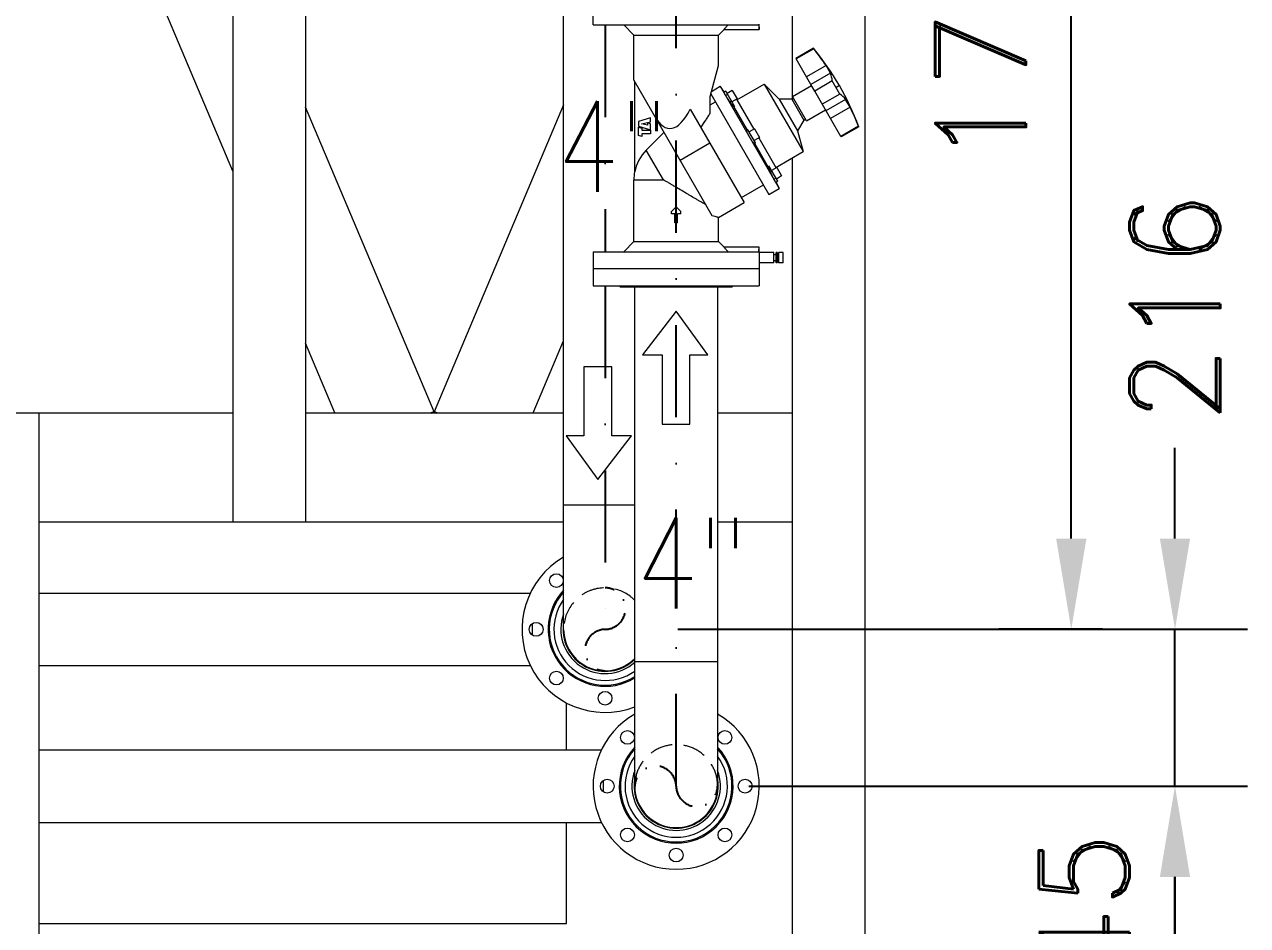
# Model space of a CAD drawing. Header units: millimetres. Extents: x -312439 to 477422, y -331570 to 212570.
# Drawn here: x 350501 to 352187, y 192862 to 194103 of the extents above; entities that cross this region are included whole.
import ezdxf

# ---------------------------------------------------------------- set-up
doc = ezdxf.new("R2010")
doc.units = ezdxf.units.MM
doc.linetypes.add('DASHDOT', pattern=[25.4, 12.7, -6.35, 0, -6.35])
doc.linetypes.add('HIDDEN', pattern=[9.525, 6.35, -3.175])
doc.layers.add('ARCONDTEXTO', color=4, linetype='Continuous')
doc.styles.add('ROMAND', font='ROMAND.SHX')
doc.styles.add('ROMANS', font='romans.shx', dxfattribs={"height": 187.5})
doc.dimstyles.new('1-50 (MILIMETRO)', dxfattribs={"dimscale": 0, "dimtxt": 125, "dimasz": 125, "dimexe": 100, "dimexo": 100, "dimgap": 50, "dimtad": 0, "dimdec": 0, "dimzin": 0, "dimdsep": 46, "dimtxsty": 'ROMAND', "dimcen": -390, "dimclrd": 1, "dimclre": 1, "dimclrt": 3, "dimadec": 0, "dimazin": 0, "dimtfac": 1, "dimtdec": 0, "dimtix": 1, "dimtmove": 2, "dimatfit": 2, "dimfxl": 1, "dimtvp": 1, "dimtolj": 1, "dimtzin": 0, "dimarcsym": 0})

# ---------------------------------------------------------------- blocks, each defined once
blk = doc.blocks.new('*D45')
at = {"color": 1, "lineweight": -2, "transparency": 16777216}
for p, q in [((351499.8, 193053.8), (352187.2, 193053.8)), ((352087.2, 192733.8), (352087.2, 192928.8)), ((351909.8, 192608.8), (352187.2, 192608.8))]:
    blk.add_line(p, q, dxfattribs=at)
at = {"color": 1, "transparency": 16777216}
for points in [[(352066.4, 192928.8), (352108, 192928.8), (352087.2, 193053.8)], [(352066.4, 192733.8), (352108, 192733.8), (352087.2, 192608.8)]]:
    blk.add_solid(points, dxfattribs=at)
at = {"layer": 'Defpoints', "color": 0, "transparency": 16777216}
for p in [(351399.8, 193053.8), (352087.2, 193053.8), (351809.8, 192608.8)]:
    blk.add_point(p, dxfattribs=at)
at = {"color": 3, "transparency": 16777216, "insert": (351962.2, 192831.3), "char_height": 125, "attachment_point": 5, "rotation": 90, "style": 'ROMAND'}
blk.add_mtext('\\A1;445', dxfattribs=at)
blk = doc.blocks.new('*D46')
at = {"color": 1, "lineweight": -2, "transparency": 16777216}
for p, q in [((352087.2, 193394.8), (352087.2, 193519.8)), ((351401.8, 193269.8), (352187.2, 193269.8)), ((352087.2, 193053.8), (352087.2, 193269.8)), ((351909.8, 193053.8), (352187.2, 193053.8)), ((352087.2, 192928.8), (352087.2, 192803.8))]:
    blk.add_line(p, q, dxfattribs=at)
at = {"color": 1, "transparency": 16777216}
for points in [[(352066.4, 193394.8), (352108, 193394.8), (352087.2, 193269.8)], [(352066.4, 192928.8), (352108, 192928.8), (352087.2, 193053.8)]]:
    blk.add_solid(points, dxfattribs=at)
at = {"layer": 'Defpoints', "color": 0, "transparency": 16777216}
for p in [(351301.8, 193269.8), (352087.2, 193269.8), (351809.8, 193053.8)]:
    blk.add_point(p, dxfattribs=at)
at = {"color": 3, "transparency": 16777216, "insert": (352087.2, 193712.6), "char_height": 125, "attachment_point": 5, "rotation": 90, "style": 'ROMAND'}
blk.add_mtext('\\A1;216', dxfattribs=at)
blk = doc.blocks.new('*D47')
at = {"color": 1, "lineweight": -2, "transparency": 16777216}
for p, q in [((351846.8, 194975.4), (351844.3, 194975.4)), ((351944.3, 193394.8), (351944.3, 194850.4)), ((351987.2, 193269.8), (351844.3, 193269.8))]:
    blk.add_line(p, q, dxfattribs=at)
at = {"color": 1, "transparency": 16777216}
for points in [[(351923.4, 194850.4), (351965.1, 194850.4), (351944.3, 194975.4)], [(351923.4, 193394.8), (351965.1, 193394.8), (351944.3, 193269.8)]]:
    blk.add_solid(points, dxfattribs=at)
at = {"layer": 'Defpoints', "color": 0, "transparency": 16777216}
for p in [(351944.3, 194975.4), (351946.8, 194975.4), (352087.2, 193269.8)]:
    blk.add_point(p, dxfattribs=at)
at = {"color": 3, "transparency": 16777216, "insert": (351819.3, 194122.6), "char_height": 125, "attachment_point": 5, "rotation": 90, "style": 'ROMAND'}
blk.add_mtext('\\A1;1706', dxfattribs=at)

msp = doc.modelspace()

# ---------------------------------------------------------------- linework, layer by layer
at = {"color": 3, "linetype": 'Continuous', "lineweight": 0, "extrusion": (0, 1, 0)}
for p, q in [((350788.778, 194804.689, 0), (350788.778, 193417.94, 0)), ((350888.778, 194804.689, 0), (350888.778, 193417.94, 0)), ((350788.778, 193900.758, 0), (350481.508, 194628.09, 0)), ((351559.752, 194438.104, 0), (351559.752, 194000.546, 0)), ((351659.752, 194438.104, 0), (351659.752, 192708.782, 0)), ((351244.602, 193992.245, 0), (351066.025, 193569.539, 0)), ((351066.025, 193569.539, 0), (350888.778, 193989.097, 0)), ((351559.752, 193919.295, 0), (351559.752, 192708.782, 0)), ((350929.38, 193567.94, 0), (350888.778, 193664.05, 0)), ((351202.669, 193567.94, 0), (351244.602, 193667.198, 0)), ((350146.707, 193567.94, 0), (350788.778, 193567.94, 0)), ((350421.49, 193568.147, 0), (350521.49, 193568.147, 0)), ((350521.49, 193568.147, 0), (350521.49, 192708.782, 0)), ((350888.778, 193567.94, 0), (351244.602, 193567.94, 0)), ((351456.902, 193567.94, 0), (351559.752, 193567.94, 0)), ((350521.49, 193417.94, 0), (351244.602, 193417.94, 0)), ((351456.902, 193417.94, 0), (351559.752, 193417.94, 0)), ((350521.49, 193319.782, 0), (351198.746, 193319.782, 0)), ((350521.49, 193219.782, 0), (351198.746, 193219.782, 0)), ((351248.588, 193103.782, 0), (351248.588, 193168.372, 0)), ((350521.49, 193103.782, 0), (351296.746, 193103.782, 0)), ((350521.49, 193003.782, 0), (351296.746, 193003.782, 0)), ((351248.588, 192864.75, 0), (351248.588, 193003.782, 0)), ((350521.49, 192864.75, 0), (351248.588, 192864.75, 0))]:
    msp.add_line(p, q, dxfattribs=at)
at = {"color": 6, "linetype": 'DASHDOT', "ltscale": 10}
msp.add_line((351399.752, 193053.782, 0), (351399.752, 194711.755, 0), dxfattribs=at)
at = {"color": 5, "linetype": 'Continuous', "lineweight": 0, "extrusion": (0, 1, 0)}
for p, q in [((351244.602, 193269.782, 0), (351244.602, 194403.577, 0)), ((351285.252, 194102.533, 0), (351285.252, 194149.546, 0)), ((351285.252, 194102.533, 0), (351513.61, 194102.533, 0)), ((351341.461, 194088.481, 0), (351327.409, 194102.533, 0)), ((351458.043, 194088.481, 0), (351465.641, 194096.08, 0)), ((351465.641, 194096.08, 0), (351514.252, 194096.08, 0)), ((351514.252, 194096.08, 0), (351514.252, 194103.522, 0)), ((351341.461, 194026.334, 0), (351341.461, 194088.481, 0)), ((351341.461, 194088.481, 0), (351458.043, 194088.481, 0)), ((351458.043, 194046.39, 0), (351458.043, 194088.481, 0)), ((351588.898, 194070.259, 0), (351564.591, 194056.225, 0)), ((351589.335, 194069.502, 0), (351565.027, 194055.468, 0)), ((351589.335, 194069.502, 0), (351588.898, 194070.259, 0)), ((351446.593, 194003.658, 0), (351458.043, 194046.39, 0)), ((351565.027, 194055.468, 0), (351564.591, 194056.225, 0)), ((351585.417, 194020.152, 0), (351565.027, 194055.468, 0)), ((351606.384, 194046.378, 0), (351579.303, 194030.743, 0)), ((351612.499, 194035.787, 0), (351606.384, 194046.378, 0)), ((351341.461, 194026.334, 0), (351449.046, 193839.991, 0)), ((351612.499, 194035.787, 0), (351585.417, 194020.152, 0)), ((351614.921, 194025.186, 0), (351590.613, 194011.152, 0)), ((351625.33, 194007.157, 0), (351614.921, 194025.186, 0)), ((351342.502, 194024.531, 0), (351342.502, 193899.283, 0)), ((351448.519, 194010.846, 0), (351460.57, 194017.803, 0)), ((351460.57, 194017.803, 0), (351541.761, 193877.177, 0)), ((351466.03, 194010.006, 0), (351460.57, 194017.803, 0)), ((351468.016, 194011.152, 0), (351465.404, 194009.644, 0)), ((351480.447, 193989.621, 0), (351468.016, 194011.152, 0)), ((351477.049, 194012.161, 0), (351469.837, 194007.997, 0)), ((351477.049, 194012.161, 0), (351483.815, 194000.442, 0)), ((351483.324, 193999.21, 0), (351520.901, 194020.905, 0)), ((351541.704, 194000.102, 0), (351520.901, 194020.905, 0)), ((351520.901, 194020.905, 0), (351574.612, 193927.875, 0)), ((351560.047, 194003.721, 0), (351586.189, 194018.815, 0)), ((351590.613, 194011.152, 0), (351585.417, 194020.152, 0)), ((351612.333, 193973.533, 0), (351590.613, 194011.152, 0)), ((351624.664, 194018.792, 0), (351620.125, 194016.172, 0)), ((351446.593, 193980.946, 0), (351446.593, 194003.658, 0)), ((351446.593, 193992.306, 0), (351453.964, 193996.561, 0)), ((351447.63, 194007.531, 0), (351527.608, 193869.005, 0)), ((351470.618, 194006.645, 0), (351468.645, 194005.506, 0)), ((351475.822, 193997.63, 0), (351473.849, 193996.491, 0)), ((351483.815, 194000.442, 0), (351476.603, 193996.278, 0)), ((351483.324, 193999.21, 0), (351482.201, 193999.51, 0)), ((351483.324, 193999.21, 0), (351506.797, 193958.554, 0)), ((351541.704, 194000.102, 0), (351566.998, 193956.292, 0)), ((351558.983, 194000.102, 0), (351541.704, 194000.102, 0)), ((351558.983, 194000.102, 0), (351561.348, 194001.468, 0)), ((351558.983, 194000.102, 0), (351575.638, 193971.256, 0)), ((351579.304, 193970.368, 0), (351560.047, 194003.721, 0)), ((351625.33, 194007.157, 0), (351601.022, 193993.123, 0)), ((351633.299, 193999.759, 0), (351606.218, 193984.124, 0)), ((351639.414, 193989.168, 0), (351633.299, 193999.759, 0)), ((351364.361, 193974.293, 0), (351347.706, 193969.354, 0)), ((351364.361, 193969.036, 0), (351364.361, 193974.293, 0)), ((351419.236, 193986.554, 0), (351493.586, 193857.776, 0)), ((351478.507, 193990.009, 0), (351497.378, 193957.323, 0)), ((351579.304, 193970.368, 0), (351605.446, 193985.461, 0)), ((351639.414, 193989.168, 0), (351612.333, 193973.533, 0)), ((351347.706, 193969.354, 0), (351347.706, 193962.726, 0)), ((351347.706, 193962.726, 0), (351364.361, 193957.787, 0)), ((351347.706, 193950.008, 0), (351347.706, 193961.339, 0)), ((351347.706, 193961.339, 0), (351352.305, 193959.969, 0)), ((351351.834, 193966.043, 0), (351364.361, 193969.036, 0)), ((351360.063, 193964.096, 0), (351351.834, 193966.043, 0)), ((351352.305, 193959.969, 0), (351352.305, 193957.277, 0)), ((351352.305, 193957.277, 0), (351364.361, 193957.277, 0)), ((351360.063, 193967.347, 0), (351360.063, 193964.096, 0)), ((351364.361, 193966.043, 0), (351360.063, 193967.347, 0)), ((351364.361, 193957.787, 0), (351364.361, 193966.043, 0)), ((351364.361, 193957.277, 0), (351364.361, 193952.316, 0)), ((351498.665, 193958.066, 0), (351496.692, 193956.927, 0)), ((351509.074, 193940.037, 0), (351498.665, 193958.066, 0)), ((351507.698, 193959.074, 0), (351500.487, 193954.911, 0)), ((351507.698, 193959.074, 0), (351514.464, 193947.356, 0)), ((351575.638, 193971.256, 0), (351566.998, 193956.292, 0)), ((351575.638, 193971.256, 0), (351578.003, 193972.621, 0)), ((351626.608, 193948.807, 0), (351612.333, 193973.533, 0)), ((351650.916, 193962.841, 0), (351626.608, 193948.807, 0)), ((351651.353, 193962.084, 0), (351627.045, 193948.051, 0)), ((351651.353, 193962.084, 0), (351650.916, 193962.841, 0)), ((351352.305, 193948.659, 0), (351347.706, 193950.008, 0)), ((351352.305, 193952.316, 0), (351352.305, 193948.659, 0)), ((351364.361, 193952.316, 0), (351352.305, 193952.316, 0)), ((351514.464, 193947.356, 0), (351507.253, 193943.192, 0)), ((351513.563, 193946.835, 0), (351537.035, 193906.18, 0)), ((351566.998, 193956.292, 0), (351574.612, 193927.875, 0)), ((351627.045, 193948.051, 0), (351626.608, 193948.807, 0)), ((351382.331, 193888.939, 0), (351358.593, 193930.055, 0)), ((351405.041, 193916.209, 0), (351446.147, 193939.942, 0)), ((351509.074, 193940.037, 0), (351507.101, 193938.898, 0)), ((351507.787, 193939.294, 0), (351526.658, 193906.608, 0)), ((351537.035, 193906.18, 0), (351574.612, 193927.875, 0)), ((351539.724, 193886.95, 0), (351527.293, 193908.482, 0)), ((351531.917, 193900.472, 0), (351529.943, 193899.333, 0)), ((351538.348, 193905.988, 0), (351531.136, 193901.824, 0)), ((351537.121, 193891.458, 0), (351535.148, 193890.318, 0)), ((351537.035, 193906.18, 0), (351536.734, 193905.057, 0)), ((351545.114, 193894.269, 0), (351537.902, 193890.106, 0)), ((351538.348, 193905.988, 0), (351545.114, 193894.269, 0)), ((351341.461, 193803.897, 0), (351341.461, 193888.939, 0)), ((351341.461, 193888.939, 0), (351382.331, 193888.939, 0)), ((351489.682, 193864.537, 0), (351520.061, 193882.077, 0)), ((351527.608, 193869.005, 0), (351541.761, 193877.177, 0)), ((351539.724, 193886.95, 0), (351537.112, 193885.443, 0)), ((351537.738, 193885.804, 0), (351541.761, 193877.177, 0)), ((351458.043, 193837.256, 0), (351493.586, 193857.776, 0)), ((351393.248, 193845.342, 0), (351399.753, 193851.844, 0)), ((351393.248, 193842.053, 0), (351393.248, 193845.342, 0)), ((351397.805, 193842.053, 0), (351393.248, 193842.053, 0)), ((351397.805, 193829.607, 0), (351397.805, 193842.053, 0)), ((351399.753, 193851.844, 0), (351406.259, 193845.342, 0)), ((351406.259, 193842.053, 0), (351401.698, 193842.053, 0)), ((351401.698, 193829.607, 0), (351401.698, 193842.053, 0)), ((351406.259, 193842.053, 0), (351406.259, 193845.342, 0)), ((351401.698, 193829.607, 0), (351397.805, 193829.607, 0)), ((351458.043, 193803.897, 0), (351458.043, 193837.256, 0)), ((351285.252, 193789.844, 0), (351513.61, 193789.844, 0)), ((351285.252, 193789.844, 0), (351285.252, 193742.832, 0)), ((351341.461, 193803.897, 0), (351327.409, 193789.844, 0)), ((351341.461, 193803.897, 0), (351458.043, 193803.897, 0)), ((351458.043, 193803.897, 0), (351465.641, 193796.298, 0)), ((351514.252, 193796.298, 0), (351465.641, 193796.298, 0)), ((351514.252, 193788.855, 0), (351514.252, 193796.298, 0)), ((351534.549, 193788.855, 0), (351514.252, 193788.855, 0)), ((351534.549, 193774.595, 0), (351534.549, 193788.855, 0)), ((351537.672, 193774.699, 0), (351537.672, 193788.751, 0)), ((351538.713, 193788.751, 0), (351537.672, 193788.751, 0)), ((351538.713, 193774.699, 0), (351538.713, 193788.751, 0)), ((351540.274, 193787.971, 0), (351541.211, 193788.908, 0)), ((351541.211, 193774.543, 0), (351541.211, 193788.908, 0)), ((351547.04, 193788.908, 0), (351541.211, 193788.908, 0)), ((351547.04, 193774.543, 0), (351547.04, 193788.908, 0)), ((351534.549, 193774.595, 0), (351514.252, 193774.595, 0)), ((351514.252, 193774.595, 0), (351514.252, 193742.832, 0)), ((351537.672, 193785.889, 0), (351534.549, 193785.889, 0)), ((351537.672, 193777.562, 0), (351534.549, 193777.562, 0)), ((351538.713, 193774.699, 0), (351537.672, 193774.699, 0)), ((351540.274, 193787.971, 0), (351538.713, 193787.971, 0)), ((351540.274, 193775.48, 0), (351538.713, 193775.48, 0)), ((351540.274, 193775.48, 0), (351540.274, 193787.971, 0)), ((351540.274, 193775.48, 0), (351541.211, 193774.543, 0)), ((351547.04, 193774.543, 0), (351541.211, 193774.543, 0)), ((351285.252, 193766.632, 0), (351514.252, 193766.632, 0)), ((351285.252, 193742.832, 0), (351514.252, 193742.832, 0)), ((351322.852, 193741.232, 0), (351321.252, 193742.832, 0)), ((351476.652, 193741.232, 0), (351322.852, 193741.232, 0)), ((351342.602, 193053.782, 0), (351342.602, 193741.232, 0)), ((351456.902, 193741.232, 0), (351456.902, 193053.782, 0)), ((351476.652, 193741.232, 0), (351478.252, 193742.832, 0)), ((351244.602, 193441.232, 0), (351342.602, 193441.232, 0)), ((351201.752, 193261.704, 0), (351201.752, 193277.86, 0)), ((351456.902, 193225.232, 0), (351342.602, 193225.232, 0)), ((351299.752, 193045.704, 0), (351299.752, 193061.86, 0))]:
    msp.add_line(p, q, dxfattribs=at)
at = {"color": 6, "linetype": 'DASHDOT', "ltscale": 10, "extrusion": (0, 1, 0)}
for p, q in [((351301.749, 194102.533, 0), (351301.75, 193789.844, 0)), ((351301.75, 193742.832, 0), (351301.752, 193269.782, 0))]:
    msp.add_line(p, q, dxfattribs=at)
at = {"color": 4, "linetype": 'Continuous', "lineweight": 0}
for p, q in [((351399.572, 193708.036, 0), (351353.272, 193647.958, 0)), ((351443.426, 193647.958, 0), (351399.572, 193708.036, 0)), ((351353.272, 193647.958, 0), (351380.394, 193647.958, 0)), ((351380.394, 193647.958, 0), (351380.394, 193552.638, 0)), ((351418.749, 193552.638, 0), (351418.749, 193647.958, 0)), ((351418.749, 193647.958, 0), (351443.426, 193647.958, 0)), ((351380.394, 193552.638, 0), (351418.749, 193552.638, 0))]:
    msp.add_line(p, q, dxfattribs=at)
at = {"color": 1, "linetype": 'Continuous', "lineweight": 0}
for p, q in [((351272.663, 193631.474, 0), (351272.663, 193536.155, 0)), ((351311.018, 193631.474, 0), (351272.663, 193631.474, 0)), ((351311.018, 193536.155, 0), (351311.018, 193631.474, 0)), ((351247.986, 193536.155, 0), (351291.841, 193476.077, 0)), ((351272.663, 193536.155, 0), (351247.986, 193536.155, 0)), ((351291.841, 193476.077, 0), (351338.141, 193536.155, 0)), ((351338.141, 193536.155, 0), (351311.018, 193536.155, 0))]:
    msp.add_line(p, q, dxfattribs=at)
at = {"color": 1, "linetype": 'Continuous', "extrusion": (0, 1, 0)}
for p, q in [((351062.241, 193567.94, 0), (351066.025, 193569.539, 0)), ((351066.025, 193569.539, 0), (351069.808, 193567.94, 0)), ((351066.025, 193568.453, 0), (351064.811, 193567.94, 0)), ((351067.239, 193567.94, 0), (351066.025, 193568.453, 0))]:
    msp.add_line(p, q, dxfattribs=at)
at = {"color": 5, "linetype": 'Continuous', "lineweight": 0}
for centre in [(351234.577, 193336.957, 0), (351206.752, 193269.782, 0), (351234.577, 193202.607, 0), (351301.752, 193174.782, 0), (351332.577, 193120.957, 0), (351466.927, 193120.957, 0), (351304.752, 193053.782, 0), (351494.752, 193053.782, 0), (351332.577, 192986.607, 0), (351466.927, 192986.607, 0), (351399.752, 192958.782, 0)]:
    msp.add_circle(centre, 9.5, dxfattribs=at)
for centre, radius, start, end in [((351300.141, 193831.429, 0), 374.727, 20.405932, 39.594077), ((351399.752, 193888.939, 0), 58.177, 135.030075, 169.75839), ((351399.752, 193888.939, 0), 58.291, 169.155937, 180), ((351301.752, 193269.782, 0), 114.5, 119.942236, 290.901874), ((351301.752, 193269.782, 0), 78.5, 136.721117, 301.35789), ((351301.752, 193269.782, 0), 76.9, 138.002408, 302.087203), ((351301.752, 193269.782, 0), 70.507, 144.150764, 305.406755), ((351301.752, 193269.782, 0), 61, 159.534886, 312.041765), ((351301.752, 193269.782, 0), 58, 170.178792, 314.773845), ((351301.752, 193269.782, 0), 57.15, 180, 315.625635), ((351399.752, 193053.782, 0), 114.5, 119.942236, 60.057762), ((351399.752, 193053.782, 0), 78.5, 136.721117, 43.278865), ((351399.752, 193053.782, 0), 76.9, 138.002408, 41.99756), ((351399.752, 193053.782, 0), 70.507, 144.150764, 35.849236), ((351399.752, 193053.782, 0), 61, 159.534886, 20.465114), ((351399.752, 193053.782, 0), 58, 170.178792, 9.821224), ((351399.752, 193053.782, 0), 57.15, 180, 0)]:
    msp.add_arc(centre, radius, start, end, dxfattribs=at)
at = {"color": 1, "linetype": 'HIDDEN', "lineweight": 0, "ltscale": 5}
for centre, start in [((351301.752, 193269.782, 0), 44.374365), ((351399.752, 193053.782, 0), 0)]:
    msp.add_arc(centre, 57.15, start, 180, dxfattribs=at)
at = {"color": 6, "linetype": 'DASHDOT', "ltscale": 3}
for centre, radius, start, end in [((351301.412, 193298.357, 0), 28.577, 270.681855, 89.318802), ((351302.625, 193241.207, 0), 28.588, 91.750856, 268.249144), ((351371.177, 193052.909, 0), 28.588, 1.750856, 178.249144), ((351428.327, 193054.122, 0), 28.577, 180.681855, 359.318802)]:
    msp.add_arc(centre, radius, start, end, dxfattribs=at)
at = {"color": 5, "linetype": 'Continuous', "lineweight": 0}
for centre, major_axis, ratio, start_param, end_param in [((351294.867, 193840.564, 0), (-323.422, -186.728), 0.93969262, 3.20569733, 3.28752786), ((351285.649, 193856.529, 0), (323.422, 186.728), 0.34202014, 6.1372501, 6.21908063), ((351314.633, 193806.328, 0), (-323.422, -186.728), 0.34202014, 3.20569733, 3.28752786), ((351399.752, 194189.666, 0), (9.104, 229.907), 0.25042958, 2.7639884, 3.63922603), ((351305.416, 193822.293, 0), (-323.422, -186.728), 0.93969262, 2.99565744, 3.07748797)]:
    msp.add_ellipse(centre, major_axis=major_axis, ratio=ratio, start_param=start_param, end_param=end_param, dxfattribs=at)
for points, knots in [([(351465.641, 194096.08, 0), (351465.641, 194096.08, 0), (351465.675, 194096.123, 0), (351465.774, 194096.25, 0), (351465.816, 194096.303, 0), (351465.915, 194096.43, 0), (351465.974, 194096.504, 0), (351466.17, 194096.753, 0), (351466.332, 194096.957, 0), (351466.617, 194097.312, 0), (351466.719, 194097.439, 0), (351466.938, 194097.71, 0), (351467.055, 194097.853, 0), (351467.421, 194098.301, 0), (351467.688, 194098.625, 0), (351468.267, 194099.316, 0), (351468.58, 194099.685, 0), (351469.571, 194100.841, 0), (351470.295, 194101.667, 0), (351471.076, 194102.533, 0)], [0.0148669179, 0.0148669179, 0.0148669179, 0.0148669179, 0.0167201332, 0.0167201332, 0.0176467408, 0.0176467408, 0.0185733484, 0.0185733484, 0.0204265637, 0.0204265637, 0.0213531713, 0.0213531713, 0.0222797789, 0.0222797789, 0.0241329942, 0.0241329942, 0.0259862094, 0.0259862094, 0.0296926399, 0.0296926399, 0.0296926399, 0.0296926399]), ([(351513.61, 194102.533, 0), (351513.682, 194101.536, 0), (351513.758, 194100.641, 0), (351513.852, 194099.646, 0), (351513.871, 194099.453, 0), (351513.908, 194099.08, 0), (351513.927, 194098.9, 0), (351513.981, 194098.384, 0), (351514.015, 194098.074, 0), (351514.077, 194097.516, 0), (351514.106, 194097.269, 0), (351514.157, 194096.841, 0), (351514.179, 194096.659, 0), (351514.233, 194096.225, 0), (351514.252, 194096.08, 0), (351514.252, 194096.08, 0)], [0, 0, 0, 0, 0.0034182904, 0.0034182904, 0.004272863, 0.004272863, 0.0051274356, 0.0051274356, 0.0068365808, 0.0068365808, 0.0085457261, 0.0085457261, 0.0102548713, 0.0102548713, 0.0136731617, 0.0136731617, 0.0136731617, 0.0136731617]), ([(351466.009, 194008.383, 0), (351465.923, 194008.531, 0), (351465.845, 194008.668, 0), (351465.709, 194008.915, 0), (351465.65, 194009.025, 0), (351465.5, 194009.316, 0), (351465.435, 194009.457, 0), (351465.39, 194009.603, 0), (351465.389, 194009.636, 0), (351465.404, 194009.645, 0)], [0.01624722761, 0.01624722761, 0.01624722761, 0.01624722761, 0.01722496292, 0.01722496292, 0.01820269822, 0.01820269822, 0.02015816883, 0.02015816883, 0.02145467472, 0.02145467472, 0.02145467472, 0.02145467472]), ([(351473.849, 193996.491, 0), (351473.503, 193996.972, 0), (351473.145, 193997.478, 0), (351472.59, 193998.271, 0), (351472.401, 193998.543, 0), (351472.02, 193999.094, 0), (351471.829, 193999.371, 0), (351471.258, 194000.206, 0), (351470.877, 194000.768, 0), (351470.305, 194001.621, 0), (351470.115, 194001.907, 0), (351469.742, 194002.468, 0), (351469.375, 194003.024, 0), (351469.021, 194003.566, 0), (351468.672, 194004.102, 0), (351468.5, 194004.368, 0), (351468, 194005.145, 0), (351467.69, 194005.632, 0), (351467.259, 194006.318, 0), (351467.122, 194006.54, 0), (351466.857, 194006.966, 0), (351466.732, 194007.171, 0), (351466.382, 194007.747, 0), (351466.179, 194008.087, 0), (351466.009, 194008.383, 0)], [0.00058138, 0.00058138, 0.00058138, 0.00058138, 0.002539611, 0.002539611, 0.0035187265, 0.0035187265, 0.0044978419, 0.0044978419, 0.0064560729, 0.0064560729, 0.0074351884, 0.0074351884, 0.0084143038, 0.0093934193, 0.0093934193, 0.0103725348, 0.0103725348, 0.0123307657, 0.0123307657, 0.0133098812, 0.0133098812, 0.0142889967, 0.0142889967, 0.0162472276, 0.0162472276, 0.0162472276, 0.0162472276]), ([(351446.593, 193980.946, 0), (351445.615, 193979.441, 0), (351444.609, 193977.902, 0), (351442.546, 193974.77, 0), (351441.49, 193973.177, 0), (351438.246, 193968.331, 0), (351435.986, 193965.012, 0), (351433.621, 193961.638, 0)], [0.0222342018, 0.0222342018, 0.0222342018, 0.0222342018, 0.0285809869, 0.0285809869, 0.0349277719, 0.0349277719, 0.047621342, 0.047621342, 0.047621342, 0.047621342]), ([(351501.165, 193947.49, 0), (351500.995, 193947.784, 0), (351500.826, 193948.08, 0), (351500.489, 193948.674, 0), (351500.322, 193948.971, 0), (351499.834, 193949.846, 0), (351499.523, 193950.416, 0), (351499.076, 193951.25, 0), (351498.93, 193951.526, 0), (351498.65, 193952.061, 0), (351498.516, 193952.32, 0), (351498.131, 193953.074, 0), (351497.898, 193953.546, 0), (351497.479, 193954.425, 0), (351497.3, 193954.819, 0), (351497.076, 193955.342, 0), (351497.009, 193955.505, 0), (351496.891, 193955.808, 0), (351496.839, 193955.948, 0), (351496.711, 193956.325, 0), (351496.66, 193956.522, 0), (351496.624, 193956.808, 0), (351496.64, 193956.897, 0), (351496.692, 193956.927, 0)], [0.0156622181, 0.0156622181, 0.0156622181, 0.0156622181, 0.0166401895, 0.0166401895, 0.0176181608, 0.0176181608, 0.0195741034, 0.0195741034, 0.0205520747, 0.0205520747, 0.021530046, 0.021530046, 0.0234859886, 0.0234859886, 0.0254419312, 0.0254419312, 0.0264199025, 0.0264199025, 0.0273978738, 0.0273978738, 0.0293538164, 0.0293538164, 0.031309759, 0.031309759, 0.031309759, 0.031309759]), ([(351507.101, 193938.898, 0), (351507.049, 193938.868, 0), (351506.966, 193938.897, 0), (351506.794, 193939.026, 0), (351506.729, 193939.084, 0), (351506.583, 193939.228, 0), (351506.502, 193939.315, 0), (351506.239, 193939.615, 0), (351506.038, 193939.867, 0), (351505.582, 193940.475, 0), (351505.325, 193940.834, 0), (351504.779, 193941.628, 0), (351504.488, 193942.065, 0), (351504.023, 193942.782, 0), (351503.863, 193943.031, 0), (351503.54, 193943.54, 0), (351503.214, 193944.061, 0), (351502.879, 193944.606, 0), (351502.539, 193945.164, 0), (351502.366, 193945.45, 0), (351501.848, 193946.317, 0), (351501.505, 193946.901, 0), (351501.165, 193947.49, 0)], [0.0000001979, 0.0000001979, 0.0000001979, 0.0000001979, 0.0019579504, 0.0019579504, 0.0029368267, 0.0029368267, 0.003915703, 0.003915703, 0.0058734555, 0.0058734555, 0.007831208, 0.007831208, 0.0097889606, 0.0097889606, 0.0107678368, 0.0107678368, 0.0117467131, 0.0127255894, 0.0127255894, 0.0137044656, 0.0137044656, 0.0156622181, 0.0156622181, 0.0156622181, 0.0156622181]), ([(351536.322, 193886.597, 0), (351536.237, 193886.744, 0), (351536.146, 193886.905, 0), (351535.95, 193887.254, 0), (351535.846, 193887.441, 0), (351535.522, 193888.033, 0), (351535.288, 193888.47, 0), (351534.908, 193889.188, 0), (351534.775, 193889.44, 0), (351534.506, 193889.956, 0), (351534.369, 193890.221, 0), (351533.951, 193891.034, 0), (351533.662, 193891.601, 0), (351533.065, 193892.789, 0), (351532.765, 193893.392, 0), (351532.317, 193894.304, 0), (351532.168, 193894.61, 0), (351531.869, 193895.225, 0), (351531.719, 193895.535, 0), (351531.28, 193896.451, 0), (351530.997, 193897.049, 0), (351530.451, 193898.218, 0), (351530.187, 193898.793, 0), (351529.943, 193899.333, 0)], [0.0156624186, 0.0156624186, 0.0156624186, 0.0156624186, 0.0166406399, 0.0166406399, 0.0176188611, 0.0176188611, 0.0195753035, 0.0195753035, 0.0205535247, 0.0205535247, 0.021531746, 0.021531746, 0.0234881884, 0.0234881884, 0.0254446308, 0.0254446308, 0.0264228521, 0.0264228521, 0.0274010733, 0.0274010733, 0.0293575157, 0.0293575157, 0.0313139582, 0.0313139582, 0.0313139582, 0.0313139582]), ([(351440.691, 193854.461, 0), (351438.736, 193855.616, 0), (351436.662, 193856.842, 0), (351433.375, 193858.783, 0), (351432.26, 193859.442, 0), (351429.998, 193860.778, 0), (351428.851, 193861.456, 0), (351425.36, 193863.519, 0), (351422.969, 193864.931, 0), (351419.902, 193866.743, 0), (351419.284, 193867.108, 0), (351418.042, 193867.842, 0), (351417.416, 193868.212, 0), (351415.533, 193869.324, 0), (351414.274, 193870.068, 0), (351410.485, 193872.306, 0), (351407.942, 193873.809, 0), (351402.825, 193876.832, 0), (351400.251, 193878.352, 0), (351397.012, 193880.266, 0), (351396.363, 193880.649, 0), (351395.068, 193881.414, 0), (351394.422, 193881.796, 0), (351392.488, 193882.938, 0), (351391.205, 193883.696, 0), (351388.649, 193885.206, 0), (351387.377, 193885.958, 0), (351385.478, 193887.08, 0), (351384.847, 193887.453, 0), (351383.901, 193888.011, 0), (351383.429, 193888.29, 0), (351382.958, 193888.568, 0), (351382.644, 193888.754, 0), (351382.486, 193888.847, 0), (351382.331, 193888.939, 0)], [0.0119588571, 0.0119588571, 0.0119588571, 0.0119588571, 0.0205430368, 0.0205430368, 0.0248351266, 0.0248351266, 0.0291272165, 0.0291272165, 0.0377113962, 0.0377113962, 0.0398574411, 0.0398574411, 0.042003486, 0.042003486, 0.0462955759, 0.0462955759, 0.0548797556, 0.0548797556, 0.0634639353, 0.0634639353, 0.0656099802, 0.0656099802, 0.0677560251, 0.0677560251, 0.072048115, 0.072048115, 0.0763402048, 0.0763402048, 0.0784862497, 0.0784862497, 0.0795592722, 0.0800957834, 0.0800957834, 0.0806322947, 0.0806322947, 0.0806322947, 0.0806322947]), ([(351537.112, 193885.443, 0), (351537.108, 193885.441, 0), (351537.104, 193885.44, 0), (351537.082, 193885.444, 0), (351537.035, 193885.481, 0), (351536.959, 193885.577, 0), (351536.869, 193885.704, 0), (351536.816, 193885.782, 0), (351536.637, 193886.061, 0), (351536.492, 193886.302, 0), (351536.322, 193886.597, 0)], [0.01044594522, 0.01044594522, 0.01044594522, 0.01044594522, 0.01076803651, 0.01076803651, 0.01174691294, 0.01272578937, 0.01272578937, 0.01370466579, 0.01370466579, 0.01566241864, 0.01566241864, 0.01566241864, 0.01566241864]), ([(351449.046, 193839.991, 0), (351450.511, 193839.593, 0), (351451.797, 193839.219, 0), (351454.026, 193838.549, 0), (351454.968, 193838.254, 0), (351455.924, 193837.948, 0), (351456.105, 193837.89, 0), (351456.442, 193837.782, 0), (351456.599, 193837.73, 0), (351457.034, 193837.589, 0), (351457.274, 193837.51, 0), (351457.85, 193837.32, 0), (351458.043, 193837.256, 0), (351458.043, 193837.256, 0)], [0, 0, 0, 0, 0.0078859085, 0.0078859085, 0.0157718169, 0.0157718169, 0.017743294, 0.017743294, 0.0197147711, 0.0197147711, 0.0236577254, 0.0236577254, 0.0315436338, 0.0315436338, 0.0315436338, 0.0315436338]), ([(351465.641, 193796.298, 0), (351465.641, 193796.298, 0), (351465.675, 193796.255, 0), (351465.774, 193796.128, 0), (351465.816, 193796.075, 0), (351465.915, 193795.948, 0), (351465.974, 193795.874, 0), (351466.17, 193795.624, 0), (351466.332, 193795.421, 0), (351466.617, 193795.066, 0), (351466.719, 193794.939, 0), (351466.938, 193794.668, 0), (351467.055, 193794.525, 0), (351467.421, 193794.077, 0), (351467.688, 193793.753, 0), (351468.267, 193793.062, 0), (351468.58, 193792.692, 0), (351469.571, 193791.536, 0), (351470.295, 193790.711, 0), (351471.076, 193789.844, 0)], [0.0148669179, 0.0148669179, 0.0148669179, 0.0148669179, 0.0167201332, 0.0167201332, 0.0176467408, 0.0176467408, 0.0185733484, 0.0185733484, 0.0204265637, 0.0204265637, 0.0213531713, 0.0213531713, 0.0222797789, 0.0222797789, 0.0241329942, 0.0241329942, 0.0259862094, 0.0259862094, 0.0296926399, 0.0296926399, 0.0296926399, 0.0296926399]), ([(351513.61, 193789.844, 0), (351513.682, 193790.842, 0), (351513.758, 193791.737, 0), (351513.852, 193792.732, 0), (351513.871, 193792.925, 0), (351513.908, 193793.298, 0), (351513.927, 193793.478, 0), (351513.981, 193793.993, 0), (351514.015, 193794.304, 0), (351514.077, 193794.862, 0), (351514.106, 193795.108, 0), (351514.157, 193795.537, 0), (351514.179, 193795.719, 0), (351514.233, 193796.153, 0), (351514.252, 193796.298, 0), (351514.252, 193796.298, 0)], [0, 0, 0, 0, 0.0034182904, 0.0034182904, 0.004272863, 0.004272863, 0.0051274356, 0.0051274356, 0.0068365808, 0.0068365808, 0.0085457261, 0.0085457261, 0.0102548713, 0.0102548713, 0.0136731617, 0.0136731617, 0.0136731617, 0.0136731617]), ([(351514.252, 193788.855, 0), (351514.252, 193788.855, 0), (351514.249, 193788.809, 0), (351514.24, 193788.673, 0), (351514.237, 193788.617, 0), (351514.229, 193788.481, 0), (351514.224, 193788.401, 0), (351514.209, 193788.133, 0), (351514.197, 193787.914, 0), (351514.17, 193787.396, 0), (351514.155, 193787.095, 0), (351514.126, 193786.437, 0), (351514.112, 193786.078, 0), (351514.091, 193785.494, 0), (351514.085, 193785.291, 0), (351514.073, 193784.88, 0), (351514.062, 193784.459, 0), (351514.052, 193784.021, 0), (351514.044, 193783.575, 0), (351514.041, 193783.346, 0), (351514.032, 193782.656, 0), (351514.029, 193782.193, 0), (351514.029, 193781.263, 0), (351514.032, 193780.79, 0), (351514.044, 193779.875, 0), (351514.052, 193779.431, 0), (351514.067, 193778.783, 0), (351514.073, 193778.57, 0), (351514.085, 193778.157, 0), (351514.091, 193777.957, 0), (351514.111, 193777.377, 0), (351514.126, 193777.017, 0), (351514.155, 193776.352, 0), (351514.17, 193776.056, 0), (351514.19, 193775.669, 0), (351514.196, 193775.549, 0), (351514.208, 193775.328, 0), (351514.214, 193775.227, 0), (351514.229, 193774.959, 0), (351514.238, 193774.824, 0), (351514.249, 193774.642, 0), (351514.252, 193774.595, 0), (351514.252, 193774.595, 0)], [0, 0, 0, 0, 0.0013388378, 0.0013388378, 0.0020082567, 0.0020082567, 0.0026776756, 0.0026776756, 0.0040165134, 0.0040165134, 0.0053553513, 0.0053553513, 0.0066941891, 0.0066941891, 0.007363608, 0.007363608, 0.0080330269, 0.0087024458, 0.0087024458, 0.0093718647, 0.0093718647, 0.0107107025, 0.0107107025, 0.0120495403, 0.0120495403, 0.0133883781, 0.0133883781, 0.014057797, 0.014057797, 0.014727216, 0.014727216, 0.0160660538, 0.0160660538, 0.0174048916, 0.0174048916, 0.0180743105, 0.0180743105, 0.0187437294, 0.0187437294, 0.0200825672, 0.0200825672, 0.021421405, 0.021421405, 0.021421405, 0.021421405])]:
    msp.add_open_spline(points, degree=3, knots=knots, dxfattribs=at)
for points in [[(351478.507, 193990.009, 0), (351476.955, 193992.17, 0), (351475.402, 193994.331, 0), (351473.849, 193996.491, 0)], [(351480.447, 193989.621, 0), (351479.8, 193989.75, 0), (351479.154, 193989.88, 0), (351478.507, 193990.009, 0)], [(351358.593, 193930.055, 0), (351366.716, 193938.186, 0), (351374.84, 193946.317, 0), (351382.964, 193954.448, 0)], [(351526.658, 193906.608, 0), (351526.87, 193907.233, 0), (351527.081, 193907.857, 0), (351527.293, 193908.482, 0)], [(351529.943, 193899.333, 0), (351528.849, 193901.758, 0), (351527.754, 193904.183, 0), (351526.658, 193906.608, 0)]]:
    msp.add_open_spline(points, degree=3, dxfattribs=at)

# ---------------------------------------------------------------- texts
at = {"layer": 'ARCONDTEXTO', "linetype": 'Continuous', "lineweight": -3, "style": 'ROMANS', "width": 0.8}
for p in [(351235.365, 193872.52, 0), (351344.126, 193298.331, 0)]:
    msp.add_text('4"', height=125, dxfattribs=at).set_placement(p)

# ---------------------------------------------------------------- dimensions: what is measured, and where the dimension line sits
for base, p1, p2, picture, middle in [((351944.254, 194975.442, 0), (352087.204, 193269.782, 0), (351946.834, 194975.442, 0), '*D47', (351819.254, 194122.612, 0)), ((352087.204, 193053.782, 0), (351809.752, 192608.782, 0), (351399.752, 193053.782, 0), '*D45', (351962.204, 192831.282, 0))]:
    dim = msp.add_linear_dim(base=base, p1=p1, p2=p2, angle=90, dimstyle='1-50 (MILIMETRO)', override={"dimscale": 1})
    dim.commit()
    dim.dimension.update_dxf_attribs({"geometry": picture, "text_midpoint": middle})
dim = msp.add_linear_dim(base=(352087.204, 193269.782, 0), p1=(351809.752, 193053.782, 0), p2=(351301.752, 193269.782, 0), angle=90, dimstyle='1-50 (MILIMETRO)', override={"dimscale": 1})
dim.commit()
dim.dimension.update_dxf_attribs({"geometry": '*D46', "text_midpoint": (352087.204, 193712.599, 0), "dimtype": 160})

doc.saveas('drawing.dxf')
